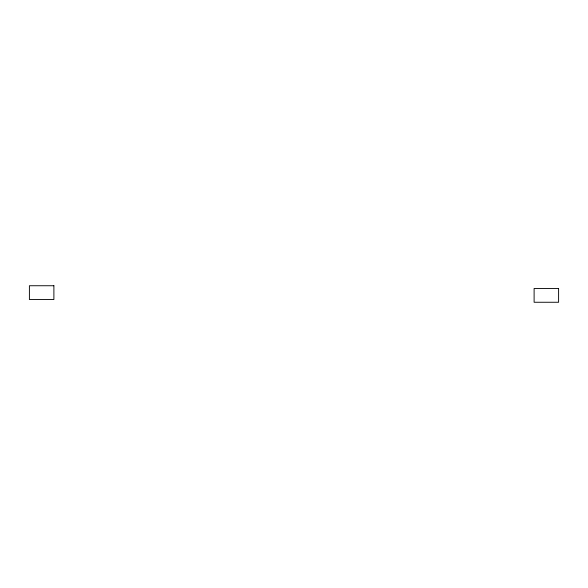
<?xml version="1.0" encoding="UTF-8"?>
<svg xmlns="http://www.w3.org/2000/svg" width="588" height="588" viewBox="0 0 588 588"><rect width="100%" height="100%" fill="white"/><g stroke="black" fill="none" stroke-linecap="round" stroke-linejoin="round"><path stroke-width="0.88" d="M53.89 285.739L29.4 285.739L29.4 299.52L53.89 299.52L53.89 285.739M558.6 288.48L534.11 288.48L534.11 302.261L558.6 302.261L558.6 288.48"/></g></svg>
